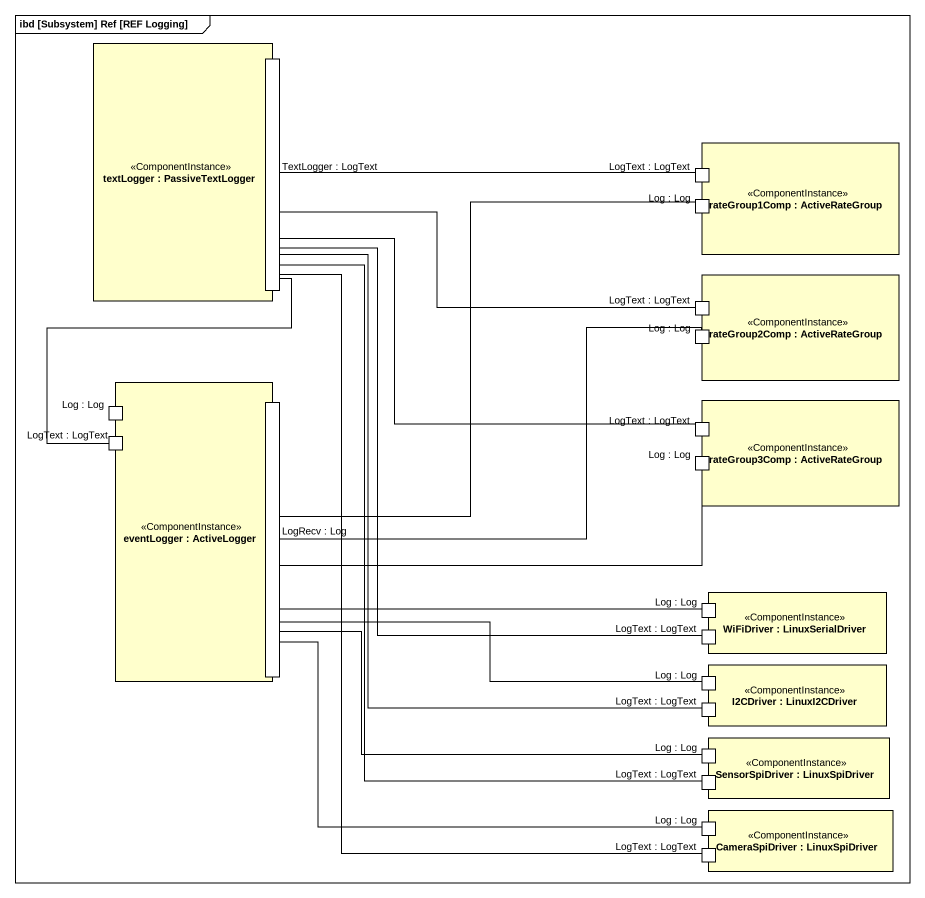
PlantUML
@startuml
mainframe ibd [Subsystem] Ref [REF Logging]
rectangle "textLogger : PassiveTextLogger" as textLogger <<ComponentInstance>> {
  port "TextLogger : LogText" as TextLogger_LogText
}
rectangle "rateGroup1Comp : ActiveRateGroup" as rateGroup1Comp <<ComponentInstance>> {
  port "LogText : LogText" as LogText_LogText
  port "Log : Log" as Log_Log
}
rectangle "rateGroup2Comp : ActiveRateGroup" as rateGroup2Comp <<ComponentInstance>> {
  port "LogText : LogText" as LogText_LogText_2
  port "Log : Log" as Log_Log_2
}
rectangle "eventLogger : ActiveLogger" as eventLogger <<ComponentInstance>> {
  port "Log : Log" as Log_Log_3
  port "LogText : LogText" as LogText_LogText_3
  port "LogRecv : Log" as LogRecv_Log
}
rectangle "rateGroup3Comp : ActiveRateGroup" as rateGroup3Comp <<ComponentInstance>> {
  port "LogText : LogText" as LogText_LogText_4
  port "Log : Log" as Log_Log_4
}
rectangle "WiFiDriver : LinuxSerialDriver" as WiFiDriver <<ComponentInstance>> {
  port "Log : Log" as Log_Log_5
  port "LogText : LogText" as LogText_LogText_5
}
rectangle "I2CDriver : LinuxI2CDriver" as I2CDriver <<ComponentInstance>> {
  port "Log : Log" as Log_Log_6
  port "LogText : LogText" as LogText_LogText_6
}
rectangle "SensorSpiDriver : LinuxSpiDriver" as SensorSpiDriver <<ComponentInstance>> {
  port "Log : Log" as Log_Log_7
  port "LogText : LogText" as LogText_LogText_7
}
rectangle "CameraSpiDriver : LinuxSpiDriver" as CameraSpiDriver <<ComponentInstance>> {
  port "Log : Log" as Log_Log_8
  port "LogText : LogText" as LogText_LogText_8
}
LogText_LogText -left- TextLogger_LogText
Log_Log -- LogRecv_Log
LogText_LogText_2 -left- TextLogger_LogText
Log_Log_2 -left- LogRecv_Log
LogText_LogText_3 -up- TextLogger_LogText
LogText_LogText_4 -left- TextLogger_LogText
Log_Log_4 -left- LogRecv_Log
Log_Log_5 -left- LogRecv_Log
LogText_LogText_5 -up- TextLogger_LogText
Log_Log_6 -left- LogRecv_Log
LogText_LogText_6 -up- TextLogger_LogText
Log_Log_7 -left- LogRecv_Log
LogText_LogText_7 -up- TextLogger_LogText
Log_Log_8 -up- LogRecv_Log
LogText_LogText_8 -up- TextLogger_LogText
@enduml
